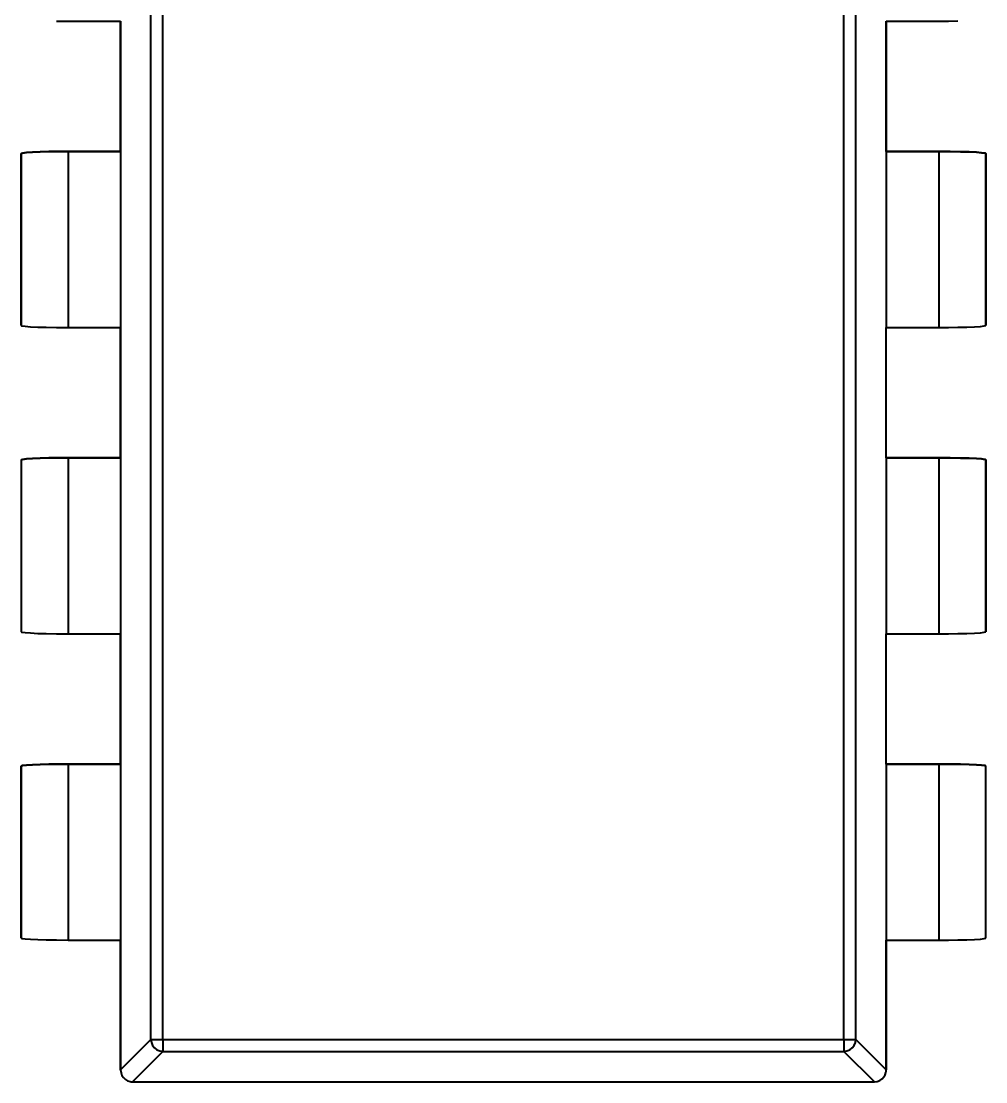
# Model space of a CAD drawing. Extents: x 193 to 1101, y 70 to 664.
# Drawn here: x 328.38 to 344.38, y 438.86 to 456.45 of the extents above; entities that cross this region are included whole.
import ezdxf

# ---------------------------------------------------------------- set-up
doc = ezdxf.new("R2010")
doc.units = 0
doc.header["$MEASUREMENT"] = 0
doc.layers.add('Основная', color=7, linetype='CONTINUOUS', lineweight=40)

msp = doc.modelspace()

# ---------------------------------------------------------------- linework, layer by layer
at = {"layer": 'Основная'}
for p, q in [((330.532, 439.562), (330.532, 476.262)), ((330.532, 439.562), (330.532, 476.262)), ((330.73, 439.562), (330.73, 476.262)), ((330.73, 439.562), (330.73, 476.262)), ((342.028, 439.562), (342.028, 476.262)), ((342.028, 439.562), (342.028, 476.262)), ((342.226, 439.562), (342.226, 476.262)), ((342.226, 439.562), (342.226, 476.262)), ((328.968, 456.454), (329.16, 456.452)), ((328.968, 456.454), (329.16, 456.452)), ((329.16, 456.452), (330.03, 456.452)), ((329.16, 456.452), (330.03, 456.452)), ((330.03, 456.452), (330.03, 454.292)), ((330.03, 454.292), (330.03, 456.452)), ((330.03, 456.452), (330.03, 454.292)), ((330.03, 454.292), (330.03, 456.452)), ((342.73, 454.292), (342.73, 456.452)), ((342.73, 456.452), (343.762, 456.452)), ((342.73, 456.452), (342.73, 454.292)), ((342.73, 454.292), (342.73, 456.452)), ((342.73, 456.452), (343.762, 456.452)), ((342.73, 456.452), (342.73, 454.292)), ((343.762, 456.452), (343.918, 456.456)), ((343.762, 456.452), (343.918, 456.456)), ((328.402, 454.266), (328.38, 454.258)), ((328.38, 454.258), (328.402, 454.266)), ((328.402, 454.266), (328.38, 454.258)), ((328.38, 454.258), (328.402, 454.266)), ((328.38, 454.258), (328.38, 451.406)), ((328.38, 451.406), (328.38, 454.258)), ((328.38, 454.258), (328.38, 451.406)), ((328.38, 451.406), (328.38, 454.258)), ((328.468, 454.274), (328.402, 454.266)), ((328.402, 454.266), (328.468, 454.274)), ((328.468, 454.274), (328.402, 454.266)), ((328.402, 454.266), (328.468, 454.274)), ((328.566, 454.28), (328.468, 454.274)), ((328.468, 454.274), (328.566, 454.28)), ((328.566, 454.28), (328.468, 454.274)), ((328.468, 454.274), (328.566, 454.28)), ((328.692, 454.286), (328.566, 454.28)), ((328.566, 454.28), (328.692, 454.286)), ((328.692, 454.286), (328.566, 454.28)), ((328.566, 454.28), (328.692, 454.286)), ((328.84, 454.29), (328.692, 454.286)), ((328.692, 454.286), (328.84, 454.29)), ((328.84, 454.29), (328.692, 454.286)), ((328.692, 454.286), (328.84, 454.29)), ((328.996, 454.292), (328.84, 454.29)), ((328.84, 454.29), (328.996, 454.292)), ((328.996, 454.292), (328.84, 454.29)), ((328.84, 454.29), (328.996, 454.292)), ((330.03, 454.292), (328.996, 454.292)), ((328.996, 454.292), (329.078, 454.292)), ((330.03, 454.292), (328.996, 454.292)), ((328.996, 454.292), (329.078, 454.292)), ((329.078, 454.292), (329.16, 454.292)), ((329.078, 454.292), (329.16, 454.292)), ((329.16, 454.292), (330.03, 454.292)), ((329.16, 454.292), (329.16, 451.372)), ((329.16, 454.292), (330.03, 454.292)), ((329.16, 454.292), (329.16, 451.372)), ((330.03, 454.292), (330.03, 451.372)), ((330.03, 454.292), (330.03, 451.372)), ((343.79, 454.292), (342.73, 454.292)), ((342.73, 454.292), (343.6, 454.292)), ((342.73, 454.292), (342.73, 451.372)), ((343.79, 454.292), (342.73, 454.292)), ((342.73, 454.292), (343.6, 454.292)), ((342.73, 454.292), (342.73, 451.372)), ((343.6, 454.292), (343.79, 454.292)), ((343.6, 454.292), (343.6, 451.372)), ((343.6, 454.292), (343.79, 454.292)), ((343.6, 454.292), (343.6, 451.372)), ((343.962, 454.288), (343.79, 454.292)), ((343.79, 454.292), (343.962, 454.288)), ((343.962, 454.288), (343.79, 454.292)), ((343.79, 454.292), (343.962, 454.288)), ((344.104, 454.284), (343.962, 454.288)), ((343.962, 454.288), (344.104, 454.284)), ((344.104, 454.284), (343.962, 454.288)), ((343.962, 454.288), (344.104, 454.284)), ((344.224, 454.278), (344.104, 454.284)), ((344.104, 454.284), (344.224, 454.278)), ((344.224, 454.278), (344.104, 454.284)), ((344.104, 454.284), (344.224, 454.278)), ((344.31, 454.272), (344.224, 454.278)), ((344.224, 454.278), (344.31, 454.272)), ((344.31, 454.272), (344.224, 454.278)), ((344.224, 454.278), (344.31, 454.272)), ((344.362, 454.266), (344.31, 454.272)), ((344.31, 454.272), (344.362, 454.266)), ((344.362, 454.266), (344.31, 454.272)), ((344.31, 454.272), (344.362, 454.266)), ((344.374, 454.262), (344.362, 454.266)), ((344.362, 454.266), (344.374, 454.262)), ((344.374, 454.262), (344.362, 454.266)), ((344.362, 454.266), (344.374, 454.262)), ((344.38, 454.258), (344.374, 454.262)), ((344.374, 454.262), (344.38, 454.258)), ((344.38, 454.258), (344.374, 454.262)), ((344.374, 454.262), (344.38, 454.258)), ((344.38, 451.406), (344.38, 454.258)), ((344.38, 454.258), (344.38, 451.406)), ((344.38, 451.406), (344.38, 454.258)), ((344.38, 454.258), (344.38, 451.406)), ((328.38, 451.406), (328.384, 451.402)), ((328.38, 451.406), (328.384, 451.402)), ((328.38, 451.406), (328.384, 451.402)), ((328.38, 451.406), (328.384, 451.402)), ((328.384, 451.402), (328.396, 451.4)), ((328.384, 451.402), (328.396, 451.4)), ((328.384, 451.402), (328.396, 451.4)), ((328.384, 451.402), (328.396, 451.4)), ((328.396, 451.4), (328.448, 451.392)), ((328.396, 451.4), (328.448, 451.392)), ((328.396, 451.4), (328.448, 451.392)), ((328.396, 451.4), (328.448, 451.392)), ((328.448, 451.392), (328.534, 451.386)), ((328.448, 451.392), (328.534, 451.386)), ((328.448, 451.392), (328.534, 451.386)), ((328.448, 451.392), (328.534, 451.386)), ((328.534, 451.386), (328.654, 451.38)), ((328.534, 451.386), (328.654, 451.38)), ((328.534, 451.386), (328.654, 451.38)), ((328.534, 451.386), (328.654, 451.38)), ((328.654, 451.38), (328.796, 451.376)), ((328.654, 451.38), (328.796, 451.376)), ((328.654, 451.38), (328.796, 451.376)), ((328.654, 451.38), (328.796, 451.376)), ((328.796, 451.376), (328.968, 451.374)), ((328.796, 451.376), (328.968, 451.374)), ((328.796, 451.376), (328.968, 451.374)), ((328.796, 451.376), (328.968, 451.374)), ((328.968, 451.374), (329.16, 451.372)), ((328.968, 451.374), (329.16, 451.372)), ((328.968, 451.374), (329.16, 451.372)), ((328.968, 451.374), (329.16, 451.372)), ((329.16, 451.372), (330.03, 451.372)), ((329.16, 451.372), (330.03, 451.372)), ((329.16, 451.372), (330.03, 451.372)), ((329.16, 451.372), (330.03, 451.372)), ((330.03, 451.372), (330.03, 449.212)), ((330.03, 449.212), (330.03, 451.372)), ((330.03, 451.372), (330.03, 449.212)), ((330.03, 449.212), (330.03, 451.372)), ((342.73, 449.212), (342.73, 451.372)), ((342.73, 451.372), (343.762, 451.372)), ((342.73, 451.372), (343.6, 451.372)), ((342.73, 449.212), (342.73, 451.372)), ((342.73, 449.212), (342.73, 451.372)), ((342.73, 451.372), (343.762, 451.372)), ((342.73, 451.372), (343.6, 451.372)), ((342.73, 449.212), (342.73, 451.372)), ((343.6, 451.372), (343.68, 451.372)), ((343.6, 451.372), (343.68, 451.372)), ((343.68, 451.372), (343.762, 451.372)), ((343.68, 451.372), (343.762, 451.372)), ((343.762, 451.372), (343.918, 451.376)), ((343.762, 451.372), (343.918, 451.376)), ((343.762, 451.372), (343.918, 451.376)), ((343.762, 451.372), (343.918, 451.376)), ((343.918, 451.376), (344.066, 451.378)), ((343.918, 451.376), (344.066, 451.378)), ((343.918, 451.376), (344.066, 451.378)), ((343.918, 451.376), (344.066, 451.378)), ((344.066, 451.378), (344.192, 451.384)), ((344.066, 451.378), (344.192, 451.384)), ((344.066, 451.378), (344.192, 451.384)), ((344.066, 451.378), (344.192, 451.384)), ((344.192, 451.384), (344.29, 451.39)), ((344.192, 451.384), (344.29, 451.39)), ((344.192, 451.384), (344.29, 451.39)), ((344.192, 451.384), (344.29, 451.39)), ((344.29, 451.39), (344.356, 451.398)), ((344.29, 451.39), (344.356, 451.398)), ((344.29, 451.39), (344.356, 451.398)), ((344.29, 451.39), (344.356, 451.398)), ((344.356, 451.398), (344.38, 451.406)), ((344.356, 451.398), (344.38, 451.406)), ((344.356, 451.398), (344.38, 451.406)), ((344.356, 451.398), (344.38, 451.406)), ((328.402, 449.186), (328.38, 449.178)), ((328.38, 449.178), (328.402, 449.186)), ((328.402, 449.186), (328.38, 449.178)), ((328.38, 449.178), (328.402, 449.186)), ((328.38, 449.178), (328.38, 446.326)), ((328.38, 449.178), (328.38, 446.326)), ((328.38, 449.178), (328.38, 446.326)), ((328.38, 449.178), (328.38, 446.326)), ((328.468, 449.194), (328.402, 449.186)), ((328.402, 449.186), (328.468, 449.194)), ((328.468, 449.194), (328.402, 449.186)), ((328.402, 449.186), (328.468, 449.194)), ((328.566, 449.2), (328.468, 449.194)), ((328.468, 449.194), (328.566, 449.2)), ((328.566, 449.2), (328.468, 449.194)), ((328.468, 449.194), (328.566, 449.2)), ((328.692, 449.206), (328.566, 449.2)), ((328.566, 449.2), (328.692, 449.206)), ((328.692, 449.206), (328.566, 449.2)), ((328.566, 449.2), (328.692, 449.206)), ((328.84, 449.21), (328.692, 449.206)), ((328.692, 449.206), (328.84, 449.21)), ((328.84, 449.21), (328.692, 449.206)), ((328.692, 449.206), (328.84, 449.21)), ((328.996, 449.212), (328.84, 449.21)), ((328.84, 449.21), (328.996, 449.212)), ((328.996, 449.212), (328.84, 449.21)), ((328.84, 449.21), (328.996, 449.212)), ((330.03, 449.212), (328.996, 449.212)), ((328.996, 449.212), (329.078, 449.212)), ((330.03, 449.212), (328.996, 449.212)), ((328.996, 449.212), (329.078, 449.212)), ((329.078, 449.212), (329.16, 449.212)), ((329.078, 449.212), (329.16, 449.212)), ((329.16, 449.212), (330.03, 449.212)), ((329.16, 449.212), (329.16, 446.292)), ((329.16, 449.212), (330.03, 449.212)), ((329.16, 449.212), (329.16, 446.292)), ((330.03, 449.212), (330.03, 446.292)), ((330.03, 449.212), (330.03, 446.292)), ((343.79, 449.212), (342.73, 449.212)), ((342.73, 449.212), (343.6, 449.212)), ((342.73, 449.212), (342.73, 446.292)), ((343.79, 449.212), (342.73, 449.212)), ((342.73, 449.212), (343.6, 449.212)), ((342.73, 449.212), (342.73, 446.292)), ((343.6, 449.212), (343.79, 449.212)), ((343.6, 449.212), (343.6, 446.292)), ((343.6, 449.212), (343.79, 449.212)), ((343.6, 449.212), (343.6, 446.292)), ((343.962, 449.208), (343.79, 449.212)), ((343.79, 449.212), (343.962, 449.208)), ((343.962, 449.208), (343.79, 449.212)), ((343.79, 449.212), (343.962, 449.208)), ((344.104, 449.204), (343.962, 449.208)), ((343.962, 449.208), (344.104, 449.204)), ((344.104, 449.204), (343.962, 449.208)), ((343.962, 449.208), (344.104, 449.204)), ((344.224, 449.198), (344.104, 449.204)), ((344.104, 449.204), (344.224, 449.198)), ((344.224, 449.198), (344.104, 449.204)), ((344.104, 449.204), (344.224, 449.198)), ((344.31, 449.192), (344.224, 449.198)), ((344.224, 449.198), (344.31, 449.192)), ((344.31, 449.192), (344.224, 449.198)), ((344.224, 449.198), (344.31, 449.192)), ((344.362, 449.186), (344.31, 449.192)), ((344.31, 449.192), (344.362, 449.186)), ((344.362, 449.186), (344.31, 449.192)), ((344.31, 449.192), (344.362, 449.186)), ((344.374, 449.182), (344.362, 449.186)), ((344.362, 449.186), (344.374, 449.182)), ((344.374, 449.182), (344.362, 449.186)), ((344.362, 449.186), (344.374, 449.182)), ((344.38, 449.178), (344.374, 449.182)), ((344.374, 449.182), (344.38, 449.178)), ((344.38, 449.178), (344.374, 449.182)), ((344.374, 449.182), (344.38, 449.178)), ((344.38, 446.326), (344.38, 449.178)), ((344.38, 449.178), (344.38, 446.326)), ((344.38, 446.326), (344.38, 449.178)), ((344.38, 449.178), (344.38, 446.326)), ((328.38, 446.326), (328.384, 446.322)), ((328.38, 446.326), (328.384, 446.322)), ((328.38, 446.326), (328.384, 446.322)), ((328.38, 446.326), (328.384, 446.322)), ((328.384, 446.322), (328.396, 446.32)), ((328.384, 446.322), (328.396, 446.32)), ((328.384, 446.322), (328.396, 446.32)), ((328.384, 446.322), (328.396, 446.32)), ((328.396, 446.32), (328.448, 446.312)), ((328.396, 446.32), (328.448, 446.312)), ((328.396, 446.32), (328.448, 446.312)), ((328.396, 446.32), (328.448, 446.312)), ((328.448, 446.312), (328.534, 446.306)), ((328.448, 446.312), (328.534, 446.306)), ((328.448, 446.312), (328.534, 446.306)), ((328.448, 446.312), (328.534, 446.306)), ((328.534, 446.306), (328.654, 446.3)), ((328.534, 446.306), (328.654, 446.3)), ((328.534, 446.306), (328.654, 446.3)), ((328.534, 446.306), (328.654, 446.3)), ((328.654, 446.3), (328.796, 446.296)), ((328.654, 446.3), (328.796, 446.296)), ((328.654, 446.3), (328.796, 446.296)), ((328.654, 446.3), (328.796, 446.296)), ((328.796, 446.296), (328.968, 446.294)), ((328.796, 446.296), (328.968, 446.294)), ((328.796, 446.296), (328.968, 446.294)), ((328.796, 446.296), (328.968, 446.294)), ((328.968, 446.294), (329.16, 446.292)), ((328.968, 446.294), (329.16, 446.292)), ((328.968, 446.294), (329.16, 446.292)), ((328.968, 446.294), (329.16, 446.292)), ((329.16, 446.292), (330.03, 446.292)), ((329.16, 446.292), (330.03, 446.292)), ((329.16, 446.292), (330.03, 446.292)), ((329.16, 446.292), (330.03, 446.292)), ((330.03, 446.292), (330.03, 444.132)), ((330.03, 444.132), (330.03, 446.292)), ((330.03, 446.292), (330.03, 444.132)), ((330.03, 444.132), (330.03, 446.292)), ((342.73, 444.132), (342.73, 446.292)), ((342.73, 446.292), (343.762, 446.292)), ((342.73, 446.292), (343.6, 446.292)), ((342.73, 444.132), (342.73, 446.292)), ((342.73, 444.132), (342.73, 446.292)), ((342.73, 446.292), (343.762, 446.292)), ((342.73, 446.292), (343.6, 446.292)), ((342.73, 444.132), (342.73, 446.292)), ((343.6, 446.292), (343.68, 446.292)), ((343.6, 446.292), (343.68, 446.292)), ((343.68, 446.292), (343.762, 446.292)), ((343.68, 446.292), (343.762, 446.292)), ((343.762, 446.292), (343.918, 446.296)), ((343.762, 446.292), (343.918, 446.296)), ((343.762, 446.292), (343.918, 446.296)), ((343.762, 446.292), (343.918, 446.296)), ((343.918, 446.296), (344.066, 446.298)), ((343.918, 446.296), (344.066, 446.298)), ((343.918, 446.296), (344.066, 446.298)), ((343.918, 446.296), (344.066, 446.298)), ((344.066, 446.298), (344.192, 446.304)), ((344.066, 446.298), (344.192, 446.304)), ((344.066, 446.298), (344.192, 446.304)), ((344.066, 446.298), (344.192, 446.304)), ((344.192, 446.304), (344.29, 446.31)), ((344.192, 446.304), (344.29, 446.31)), ((344.192, 446.304), (344.29, 446.31)), ((344.192, 446.304), (344.29, 446.31)), ((344.29, 446.31), (344.356, 446.318)), ((344.29, 446.31), (344.356, 446.318)), ((344.29, 446.31), (344.356, 446.318)), ((344.29, 446.31), (344.356, 446.318)), ((344.356, 446.318), (344.38, 446.326)), ((344.356, 446.318), (344.38, 446.326)), ((344.356, 446.318), (344.38, 446.326)), ((344.356, 446.318), (344.38, 446.326)), ((328.402, 444.106), (328.38, 444.098)), ((328.38, 444.098), (328.402, 444.106)), ((328.402, 444.106), (328.38, 444.098)), ((328.38, 444.098), (328.402, 444.106)), ((328.38, 444.098), (328.38, 441.246)), ((328.38, 441.246), (328.38, 444.098)), ((328.38, 444.098), (328.38, 441.246)), ((328.38, 441.246), (328.38, 444.098)), ((328.468, 444.114), (328.402, 444.106)), ((328.402, 444.106), (328.468, 444.114)), ((328.468, 444.114), (328.402, 444.106)), ((328.402, 444.106), (328.468, 444.114)), ((328.566, 444.12), (328.468, 444.114)), ((328.468, 444.114), (328.566, 444.12)), ((328.566, 444.12), (328.468, 444.114)), ((328.468, 444.114), (328.566, 444.12)), ((328.692, 444.126), (328.566, 444.12)), ((328.566, 444.12), (328.692, 444.126)), ((328.692, 444.126), (328.566, 444.12)), ((328.566, 444.12), (328.692, 444.126)), ((328.84, 444.13), (328.692, 444.126)), ((328.692, 444.126), (328.84, 444.13)), ((328.84, 444.13), (328.692, 444.126)), ((328.692, 444.126), (328.84, 444.13)), ((328.996, 444.132), (328.84, 444.13)), ((328.84, 444.13), (328.996, 444.132)), ((328.996, 444.132), (328.84, 444.13)), ((328.84, 444.13), (328.996, 444.132)), ((330.03, 444.132), (328.996, 444.132)), ((328.996, 444.132), (329.078, 444.132)), ((330.03, 444.132), (328.996, 444.132)), ((328.996, 444.132), (329.078, 444.132)), ((329.078, 444.132), (329.16, 444.132)), ((329.078, 444.132), (329.16, 444.132)), ((329.16, 444.132), (330.03, 444.132)), ((329.16, 444.132), (329.16, 441.212)), ((329.16, 444.132), (330.03, 444.132)), ((329.16, 444.132), (329.16, 441.212)), ((330.03, 444.132), (330.03, 441.212)), ((330.03, 444.132), (330.03, 441.212)), ((343.79, 444.132), (342.73, 444.132)), ((342.73, 444.132), (343.6, 444.132)), ((342.73, 444.132), (342.73, 441.212)), ((343.79, 444.132), (342.73, 444.132)), ((342.73, 444.132), (343.6, 444.132)), ((342.73, 444.132), (342.73, 441.212)), ((343.6, 444.132), (343.79, 444.132)), ((343.6, 444.132), (343.6, 441.212)), ((343.6, 444.132), (343.79, 444.132)), ((343.6, 444.132), (343.6, 441.212)), ((343.962, 444.128), (343.79, 444.132)), ((343.79, 444.132), (343.962, 444.128)), ((343.962, 444.128), (343.79, 444.132)), ((343.79, 444.132), (343.962, 444.128)), ((344.104, 444.124), (343.962, 444.128)), ((343.962, 444.128), (344.104, 444.124)), ((344.104, 444.124), (343.962, 444.128)), ((343.962, 444.128), (344.104, 444.124)), ((344.224, 444.118), (344.104, 444.124)), ((344.104, 444.124), (344.224, 444.118)), ((344.224, 444.118), (344.104, 444.124)), ((344.104, 444.124), (344.224, 444.118)), ((344.31, 444.112), (344.224, 444.118)), ((344.224, 444.118), (344.31, 444.112)), ((344.31, 444.112), (344.224, 444.118)), ((344.224, 444.118), (344.31, 444.112)), ((344.362, 444.106), (344.31, 444.112)), ((344.31, 444.112), (344.362, 444.106)), ((344.362, 444.106), (344.31, 444.112)), ((344.31, 444.112), (344.362, 444.106)), ((344.374, 444.102), (344.362, 444.106)), ((344.362, 444.106), (344.374, 444.102)), ((344.374, 444.102), (344.362, 444.106)), ((344.362, 444.106), (344.374, 444.102)), ((344.38, 444.098), (344.374, 444.102)), ((344.374, 444.102), (344.38, 444.098)), ((344.38, 444.098), (344.374, 444.102)), ((344.374, 444.102), (344.38, 444.098)), ((344.38, 441.246), (344.38, 444.098)), ((344.38, 441.246), (344.38, 444.098)), ((344.38, 441.246), (344.38, 444.098)), ((344.38, 441.246), (344.38, 444.098)), ((328.38, 441.246), (328.384, 441.242)), ((328.38, 441.246), (328.384, 441.242)), ((328.38, 441.246), (328.384, 441.242)), ((328.38, 441.246), (328.384, 441.242)), ((328.384, 441.242), (328.396, 441.24)), ((328.384, 441.242), (328.396, 441.24)), ((328.384, 441.242), (328.396, 441.24)), ((328.384, 441.242), (328.396, 441.24)), ((328.396, 441.24), (328.448, 441.232)), ((328.396, 441.24), (328.448, 441.232)), ((328.396, 441.24), (328.448, 441.232)), ((328.396, 441.24), (328.448, 441.232)), ((328.448, 441.232), (328.534, 441.226)), ((328.448, 441.232), (328.534, 441.226)), ((328.448, 441.232), (328.534, 441.226)), ((328.448, 441.232), (328.534, 441.226)), ((328.534, 441.226), (328.654, 441.22)), ((328.534, 441.226), (328.654, 441.22)), ((328.534, 441.226), (328.654, 441.22)), ((328.534, 441.226), (328.654, 441.22)), ((328.654, 441.22), (328.796, 441.216)), ((328.654, 441.22), (328.796, 441.216)), ((328.654, 441.22), (328.796, 441.216)), ((328.654, 441.22), (328.796, 441.216)), ((328.796, 441.216), (328.968, 441.214)), ((328.796, 441.216), (328.968, 441.214)), ((328.796, 441.216), (328.968, 441.214)), ((328.796, 441.216), (328.968, 441.214)), ((328.968, 441.214), (329.16, 441.212)), ((328.968, 441.214), (329.16, 441.212)), ((328.968, 441.214), (329.16, 441.212)), ((328.968, 441.214), (329.16, 441.212)), ((329.16, 441.212), (330.03, 441.212)), ((329.16, 441.212), (330.03, 441.212)), ((329.16, 441.212), (330.03, 441.212)), ((329.16, 441.212), (330.03, 441.212)), ((330.03, 441.212), (330.03, 439.062)), ((330.03, 439.062), (330.03, 441.212)), ((330.03, 441.212), (330.03, 439.062)), ((330.03, 439.062), (330.03, 441.212)), ((342.73, 439.062), (342.73, 441.212)), ((342.73, 441.212), (343.762, 441.212)), ((342.73, 441.212), (343.6, 441.212)), ((342.73, 441.212), (342.73, 439.062)), ((342.73, 439.062), (342.73, 441.212)), ((342.73, 441.212), (343.762, 441.212)), ((342.73, 441.212), (343.6, 441.212)), ((342.73, 441.212), (342.73, 439.062)), ((343.6, 441.212), (343.68, 441.212)), ((343.6, 441.212), (343.68, 441.212)), ((343.68, 441.212), (343.762, 441.212)), ((343.68, 441.212), (343.762, 441.212)), ((343.762, 441.212), (343.918, 441.216)), ((343.762, 441.212), (343.918, 441.216)), ((343.762, 441.212), (343.918, 441.216)), ((343.762, 441.212), (343.918, 441.216)), ((343.918, 441.216), (344.066, 441.218)), ((343.918, 441.216), (344.066, 441.218)), ((343.918, 441.216), (344.066, 441.218)), ((343.918, 441.216), (344.066, 441.218)), ((344.066, 441.218), (344.192, 441.224)), ((344.066, 441.218), (344.192, 441.224)), ((344.066, 441.218), (344.192, 441.224)), ((344.066, 441.218), (344.192, 441.224)), ((344.192, 441.224), (344.29, 441.23)), ((344.192, 441.224), (344.29, 441.23)), ((344.192, 441.224), (344.29, 441.23)), ((344.192, 441.224), (344.29, 441.23)), ((344.29, 441.23), (344.356, 441.238)), ((344.29, 441.23), (344.356, 441.238)), ((344.29, 441.23), (344.356, 441.238)), ((344.29, 441.23), (344.356, 441.238)), ((344.356, 441.238), (344.38, 441.246)), ((344.356, 441.238), (344.38, 441.246)), ((344.356, 441.238), (344.38, 441.246)), ((344.356, 441.238), (344.38, 441.246)), ((330.03, 439.06), (330.532, 439.562)), ((330.03, 439.06), (330.532, 439.562)), ((330.532, 439.562), (330.55, 439.562)), ((330.532, 439.562), (330.54, 439.512)), ((330.532, 439.562), (330.55, 439.562)), ((330.532, 439.562), (330.54, 439.512)), ((330.54, 439.512), (330.56, 439.466)), ((330.54, 439.512), (330.56, 439.466)), ((330.55, 439.562), (330.58, 439.562)), ((330.55, 439.562), (330.58, 439.562)), ((330.56, 439.466), (330.592, 439.426)), ((330.56, 439.466), (330.592, 439.426)), ((330.58, 439.562), (330.624, 439.562)), ((330.58, 439.562), (330.624, 439.562)), ((330.592, 439.426), (330.632, 439.394)), ((330.592, 439.426), (330.632, 439.394)), ((330.624, 439.562), (330.674, 439.562)), ((330.624, 439.562), (330.674, 439.562)), ((330.674, 439.562), (330.73, 439.562)), ((330.674, 439.562), (330.73, 439.562)), ((330.73, 439.562), (330.73, 439.508)), ((330.73, 439.562), (342.028, 439.562)), ((330.73, 439.562), (330.73, 439.508)), ((330.73, 439.562), (342.028, 439.562)), ((330.73, 439.508), (330.73, 439.456)), ((330.73, 439.508), (330.73, 439.456)), ((330.73, 439.456), (330.73, 439.414)), ((330.73, 439.456), (330.73, 439.414)), ((330.73, 439.414), (330.73, 439.382)), ((330.73, 439.414), (330.73, 439.382)), ((342.028, 439.562), (342.028, 439.508)), ((342.028, 439.562), (342.084, 439.562)), ((342.028, 439.562), (342.028, 439.508)), ((342.028, 439.562), (342.084, 439.562)), ((342.028, 439.508), (342.028, 439.456)), ((342.028, 439.508), (342.028, 439.456)), ((342.028, 439.456), (342.028, 439.414)), ((342.028, 439.456), (342.028, 439.414)), ((342.028, 439.414), (342.028, 439.382)), ((342.028, 439.414), (342.028, 439.382)), ((342.084, 439.562), (342.134, 439.562)), ((342.084, 439.562), (342.134, 439.562)), ((342.126, 439.394), (342.166, 439.426)), ((342.126, 439.394), (342.166, 439.426)), ((342.134, 439.562), (342.178, 439.562)), ((342.134, 439.562), (342.178, 439.562)), ((342.166, 439.426), (342.198, 439.466)), ((342.166, 439.426), (342.198, 439.466)), ((342.178, 439.562), (342.208, 439.562)), ((342.178, 439.562), (342.208, 439.562)), ((342.198, 439.466), (342.218, 439.512)), ((342.198, 439.466), (342.218, 439.512)), ((342.208, 439.562), (342.226, 439.562)), ((342.208, 439.562), (342.226, 439.562)), ((342.218, 439.512), (342.226, 439.562)), ((342.218, 439.512), (342.226, 439.562)), ((342.226, 439.562), (342.73, 439.06)), ((342.226, 439.562), (342.73, 439.06)), ((330.226, 438.862), (330.73, 439.366)), ((330.226, 438.862), (330.73, 439.366)), ((330.632, 439.394), (330.68, 439.374)), ((330.632, 439.394), (330.68, 439.374)), ((330.68, 439.374), (330.73, 439.366)), ((330.68, 439.374), (330.73, 439.366)), ((330.73, 439.366), (330.73, 439.382)), ((330.73, 439.366), (330.73, 439.382)), ((330.73, 439.366), (342.028, 439.366)), ((330.73, 439.366), (342.028, 439.366)), ((342.028, 439.382), (342.028, 439.366)), ((342.028, 439.382), (342.028, 439.366)), ((342.028, 439.366), (342.078, 439.374)), ((342.028, 439.366), (342.078, 439.374)), ((342.028, 439.366), (342.532, 438.862)), ((342.028, 439.366), (342.532, 438.862)), ((342.078, 439.374), (342.126, 439.394)), ((342.078, 439.374), (342.126, 439.394)), ((330.03, 439.062), (330.036, 439.012)), ((330.03, 439.062), (330.03, 439.06)), ((330.03, 439.062), (330.036, 439.012)), ((330.03, 439.062), (330.03, 439.06)), ((330.03, 439.06), (330.036, 439.012)), ((330.03, 439.06), (330.036, 439.012)), ((342.728, 439.038), (342.73, 439.062)), ((342.728, 439.038), (342.73, 439.062)), ((342.728, 439.038), (342.73, 439.06)), ((342.728, 439.038), (342.73, 439.06)), ((342.73, 439.06), (342.73, 439.062)), ((342.73, 439.06), (342.73, 439.062)), ((330.036, 439.012), (330.052, 438.968)), ((330.036, 439.012), (330.052, 438.968)), ((330.036, 439.012), (330.052, 438.968)), ((330.036, 439.012), (330.052, 438.968)), ((330.052, 438.968), (330.078, 438.932)), ((330.052, 438.968), (330.078, 438.932)), ((330.052, 438.968), (330.078, 438.932)), ((330.052, 438.968), (330.078, 438.932)), ((330.078, 438.932), (330.108, 438.902)), ((330.078, 438.932), (330.108, 438.902)), ((330.078, 438.932), (330.108, 438.902)), ((330.078, 438.932), (330.108, 438.902)), ((330.108, 438.902), (330.146, 438.88)), ((330.108, 438.902), (330.146, 438.88)), ((330.108, 438.902), (330.146, 438.88)), ((330.108, 438.902), (330.146, 438.88)), ((330.146, 438.88), (330.186, 438.868)), ((330.146, 438.88), (330.186, 438.868)), ((330.146, 438.88), (330.186, 438.868)), ((330.146, 438.88), (330.186, 438.868)), ((342.58, 438.868), (342.624, 438.886)), ((342.58, 438.868), (342.624, 438.886)), ((342.58, 438.868), (342.624, 438.886)), ((342.58, 438.868), (342.624, 438.886)), ((342.624, 438.886), (342.66, 438.91)), ((342.624, 438.886), (342.66, 438.91)), ((342.624, 438.886), (342.66, 438.91)), ((342.624, 438.886), (342.66, 438.91)), ((342.66, 438.91), (342.688, 438.942)), ((342.66, 438.91), (342.688, 438.942)), ((342.66, 438.91), (342.688, 438.942)), ((342.66, 438.91), (342.688, 438.942)), ((342.688, 438.942), (342.71, 438.978)), ((342.688, 438.942), (342.71, 438.978)), ((342.688, 438.942), (342.71, 438.978)), ((342.688, 438.942), (342.71, 438.978)), ((342.71, 438.978), (342.724, 439.018)), ((342.71, 438.978), (342.724, 439.018)), ((342.71, 438.978), (342.724, 439.018)), ((342.71, 438.978), (342.724, 439.018)), ((342.724, 439.018), (342.728, 439.038)), ((342.724, 439.018), (342.728, 439.038)), ((342.724, 439.018), (342.728, 439.038)), ((342.724, 439.018), (342.728, 439.038)), ((330.186, 438.868), (330.206, 438.864)), ((330.186, 438.868), (330.206, 438.864)), ((330.186, 438.868), (330.206, 438.864)), ((330.186, 438.868), (330.206, 438.864)), ((330.206, 438.864), (330.226, 438.862)), ((330.206, 438.864), (330.226, 438.862)), ((330.206, 438.864), (330.226, 438.862)), ((330.206, 438.864), (330.226, 438.862)), ((330.226, 438.862), (342.532, 438.862)), ((330.226, 438.862), (330.23, 438.862)), ((330.226, 438.862), (342.532, 438.862)), ((330.226, 438.862), (330.23, 438.862)), ((330.23, 438.862), (342.53, 438.862)), ((330.23, 438.862), (342.53, 438.862)), ((342.53, 438.862), (342.532, 438.862)), ((342.53, 438.862), (342.532, 438.862)), ((342.532, 438.862), (342.58, 438.868)), ((342.532, 438.862), (342.58, 438.868)), ((342.532, 438.862), (342.58, 438.868)), ((342.532, 438.862), (342.58, 438.868))]:
    msp.add_line(p, q, dxfattribs=at)

doc.saveas('drawing.dxf')
